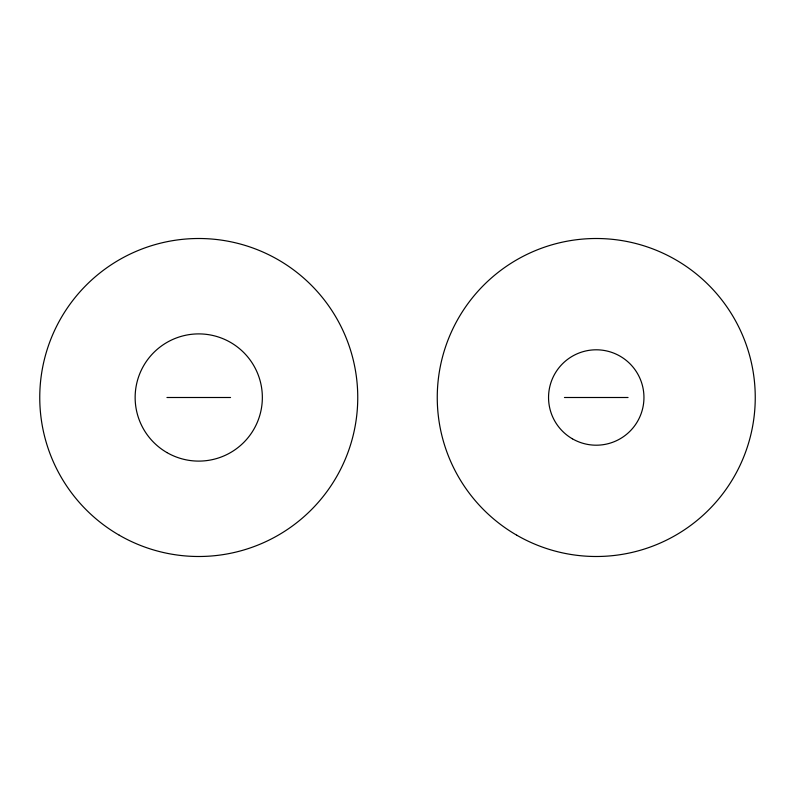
<?xml version="1.0" encoding="UTF-8"?>
<svg xmlns="http://www.w3.org/2000/svg" width="795" height="795" viewBox="0 0 795 795"><rect width="100%" height="100%" fill="white"/><g stroke="black" fill="none" stroke-linecap="round" stroke-linejoin="round"><path stroke-width="1.19" d="M166.95 397.5L230.55 397.5M564.45 397.5L628.05 397.5M516.75 535.194A159 159 0 0 0 755.25 397.5A159 159 0 0 0 516.75 259.806A159 159 0 0 0 516.75 535.194M572.4 438.81A47.7 47.7 0 0 0 643.95 397.5A47.7 47.7 0 0 0 572.4 356.19A47.7 47.7 0 0 0 572.4 438.81M119.25 535.194A159 159 0 0 0 357.75 397.5A159 159 0 0 0 119.25 259.806A159 159 0 0 0 119.25 535.194M166.95 452.584A63.6 63.6 0 0 0 262.35 397.5A63.6 63.6 0 0 0 166.95 342.416A63.6 63.6 0 0 0 166.95 452.584"/></g></svg>
